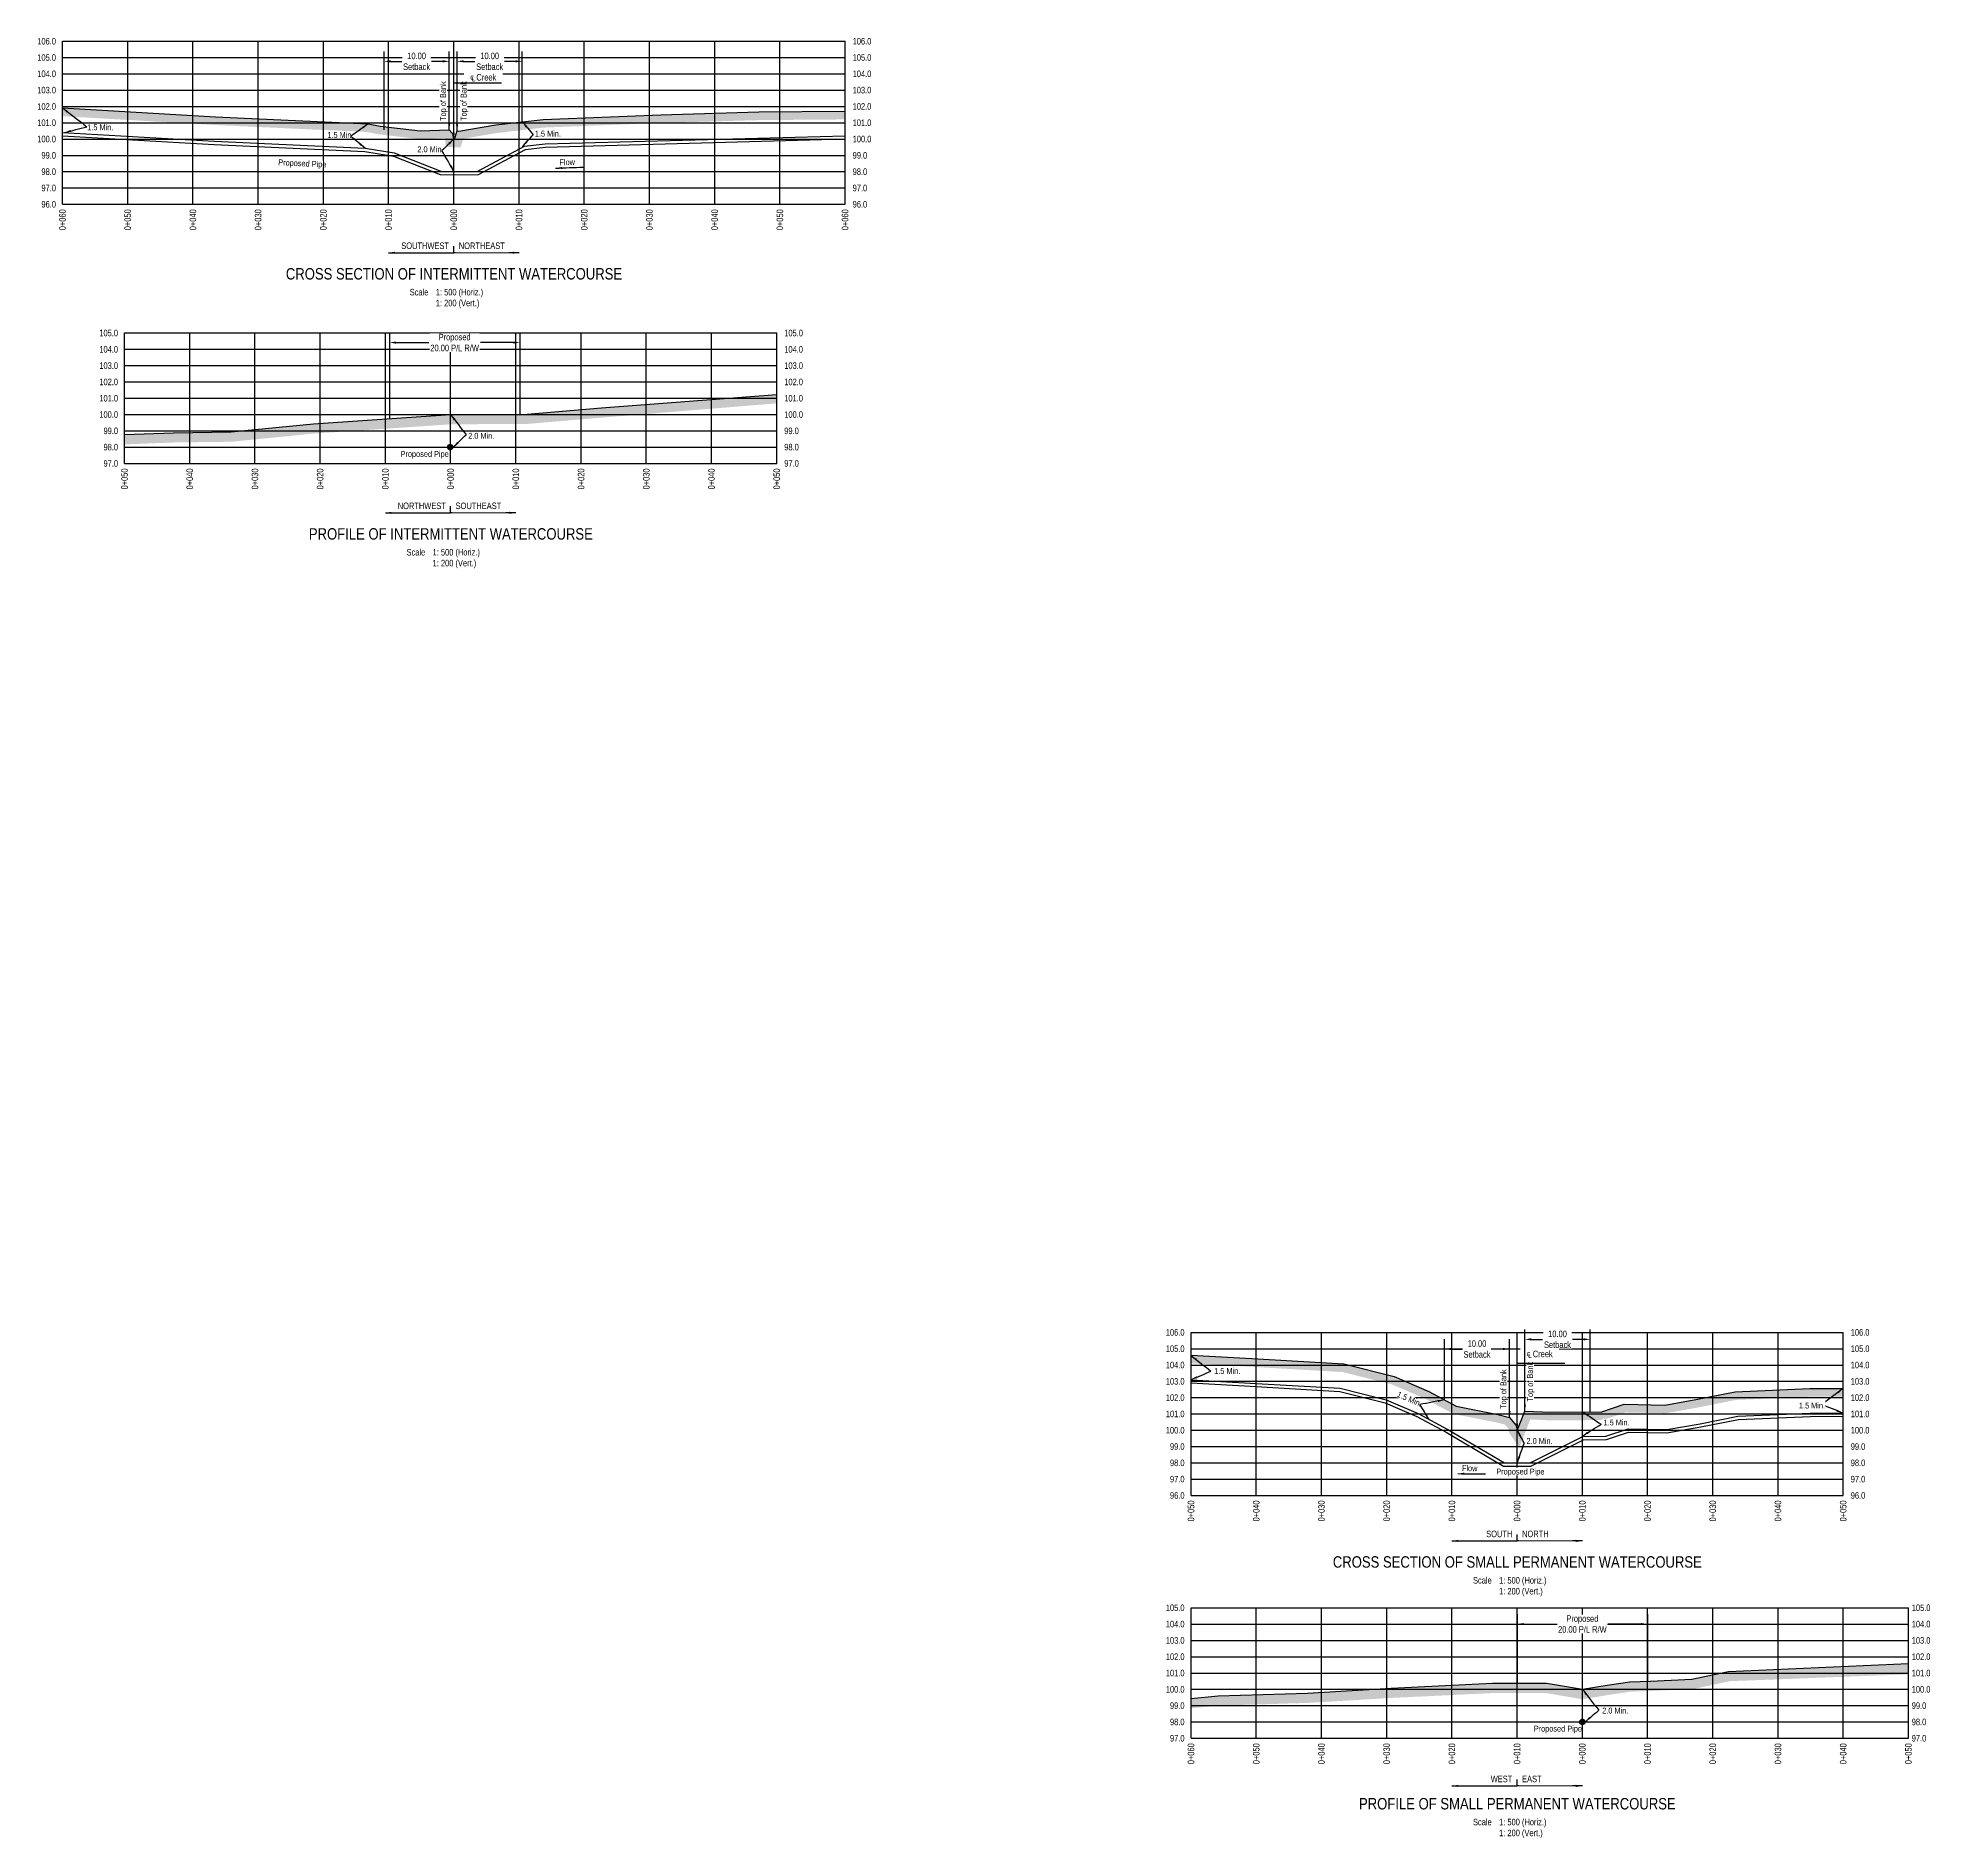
# Model space of a CAD drawing. Extents: x 399452 to 415540, y 6060435 to 6067869.
# Drawn here: x 412640 to 415540, y 6063959 to 6066718 of the extents above; entities that cross this region are included whole.
import ezdxf
from ezdxf.enums import TextEntityAlignment as Align

# ---------------------------------------------------------------- set-up
doc = ezdxf.new("R2010")
doc.units = 0
doc.header["$LTSCALE"] = 5
doc.header["$PDSIZE"] = 0.5
doc.linetypes.add('foc-TOPO', pattern=[1, 0.2, -0.8])
doc.layers.get('Defpoints').update_dxf_attribs({"color": 9})
for name, color, linetype in [('CG-NOTES', 7, 'Continuous'), ('DETAIL-T', 7, 'Continuous'), ('L-BD', 7, 'Continuous'), ('L-DETAIL-T', 3, 'Continuous'), ('L-MON', 1, 'Continuous'), ('P-CROSSINGS-GRID', 8, 'Continuous'), ('P-CROSSINGS-GROUND', 48, 'foc-TOPO'), ('P-CROSSINGS-LINE', 3, 'Continuous'), ('P-PROPOSED', 10, 'Continuous'), ('S-T7', 7, 'Continuous'), ('T-080', 7, 'Continuous')]:
    doc.layers.add(name, color=color, linetype=linetype)
doc.styles.add('140', font='ARIALN.TTF', dxfattribs={"height": 15})
doc.styles.add('80', font='ARIALN.TTF', dxfattribs={"height": 10})
doc.styles.add('80CG', font='ARIALN.TTF', dxfattribs={"height": 10})
doc.styles.add('80L', font='ARIALN.TTF', dxfattribs={"height": 10})
doc.dimstyles.new('Compass 5 000', dxfattribs={"dimscale": 5, "dimtxt": 9, "dimasz": 2, "dimexe": 0.2, "dimexo": 0.0625, "dimgap": 0.5, "dimtad": 0, "dimtih": 1, "dimtoh": 1, "dimzin": 0, "dimdsep": 46, "dimtxsty": '80CG', "dimcen": 0.1, "dimse1": 1, "dimse2": 1, "dimclrd": 256, "dimclrt": 256, "dimaunit": 1, "dimadec": 4, "dimazin": 0, "dimtfac": 0.06, "dimtofl": 0, "dimtmove": 0, "dimatfit": 1, "dimfxl": 0.2, "dimtolj": 1, "dimtzin": 0, "dimlwd": -1, "dimarcsym": 0})

# ---------------------------------------------------------------- blocks, each defined once
blk = doc.blocks.new('*D185')
at = {"transparency": 16777216}
for p, q in [((413180.7, 6066682.2), (413197.7, 6066682.2)), ((413260.6, 6066682.2), (413243.5, 6066682.2))]:
    blk.add_line(p, q, dxfattribs=at)
for points in [[(413180.7, 6066683.9), (413180.7, 6066680.5), (413170.7, 6066682.2)], [(413260.6, 6066683.9), (413260.6, 6066680.5), (413270.6, 6066682.2)]]:
    blk.add_solid(points, dxfattribs=at)
at = {"layer": 'Defpoints', "color": 0, "transparency": 16777216}
for p in [(413170.7, 6066682.2), (413170.7, 6066663.7), (413270.6, 6066663.7)]:
    blk.add_point(p, dxfattribs=at)
at = {"transparency": 16777216, "insert": (413220.6, 6066682.2), "char_height": 10, "attachment_point": 5, "style": '80CG', "bg_fill": 3, "box_fill_scale": 1.1, "bg_fill_color": 256, "bg_fill_true_color": 13158600, "bg_fill_transparency": 0}
blk.add_mtext('\\A1;10.00\\PSetback', dxfattribs=at)
blk = doc.blocks.new('*D186')
at = {"transparency": 16777216}
for p, q in [((413292.6, 6066682.2), (413309.7, 6066682.2)), ((413372.6, 6066682.2), (413355.5, 6066682.2))]:
    blk.add_line(p, q, dxfattribs=at)
for points in [[(413292.6, 6066683.9), (413292.6, 6066680.6), (413282.6, 6066682.2)], [(413372.6, 6066683.9), (413372.6, 6066680.6), (413382.6, 6066682.2)]]:
    blk.add_solid(points, dxfattribs=at)
at = {"layer": 'Defpoints', "color": 0, "transparency": 16777216}
for p in [(413282.6, 6066682.2), (413282.6, 6066663.7), (413382.6, 6066663.7)]:
    blk.add_point(p, dxfattribs=at)
at = {"transparency": 16777216, "insert": (413332.6, 6066682.2), "char_height": 10, "attachment_point": 5, "style": '80CG', "bg_fill": 3, "box_fill_scale": 1.1, "bg_fill_color": 256, "bg_fill_true_color": 13158600, "bg_fill_transparency": 0}
blk.add_mtext('\\A1;10.00\\PSetback', dxfattribs=at)
blk = doc.blocks.new('*D187')
at = {"transparency": 16777216}
for p, q in [((413189, 6066251.2), (413239.4, 6066251.2)), ((413368.9, 6066251.2), (413318.5, 6066251.2))]:
    blk.add_line(p, q, dxfattribs=at)
for points in [[(413189, 6066252.8), (413189, 6066249.5), (413179, 6066251.2)], [(413368.9, 6066252.8), (413368.9, 6066249.5), (413378.9, 6066251.2)]]:
    blk.add_solid(points, dxfattribs=at)
at = {"layer": 'Defpoints', "color": 0, "transparency": 16777216}
for p in [(413378.9, 6066251.2), (413179, 6066249.4), (413378.9, 6066249.4)]:
    blk.add_point(p, dxfattribs=at)
at = {"transparency": 16777216, "insert": (413278.9, 6066251.2), "char_height": 10, "attachment_point": 5, "style": '80CG', "bg_fill": 3, "box_fill_scale": 1.1, "bg_fill_color": 256, "bg_fill_true_color": 13158600, "bg_fill_transparency": 0}
blk.add_mtext('\\A1;Proposed\\P20.00 P/L R/W', dxfattribs=at)
blk = doc.blocks.new('PLIA')
at = {"color": 255, "const_width": 1}
blk.add_lwpolyline([(-0.5, 0, 1), (0.5, 0, 1)], format="xyb", close=True, dxfattribs=at)
blk = doc.blocks.new('PLIAA')
blk.add_blockref('PLIA', (0, 0))
blk = doc.blocks.new('PLIB')
at = {"color": 1}
blk.add_circle((0, 0), 0.8, dxfattribs=at)
blk = doc.blocks.new('PLIBB')
blk.add_blockref('PLIB', (0, 0))
blk = doc.blocks.new('PLICC')
for name in ['PLIAA', 'PLIBB']:
    blk.add_blockref(name, (0, 0))
blk = doc.blocks.new('PLI')
blk.add_blockref('PLICC', (0, 0))
blk = doc.blocks.new('*D192')
at = {"transparency": 16777216}
for p, q in [((414805.8, 6064708.8), (414822.9, 6064708.8)), ((414885.8, 6064708.8), (414868.7, 6064708.8))]:
    blk.add_line(p, q, dxfattribs=at)
for points in [[(414805.8, 6064710.5), (414805.8, 6064707.2), (414795.8, 6064708.8)], [(414885.8, 6064710.5), (414885.8, 6064707.2), (414895.8, 6064708.8)]]:
    blk.add_solid(points, dxfattribs=at)
at = {"layer": 'Defpoints', "color": 0, "transparency": 16777216}
for p in [(414795.8, 6064708.8), (414795.8, 6064690.4), (414895.8, 6064690.4)]:
    blk.add_point(p, dxfattribs=at)
at = {"transparency": 16777216, "insert": (414845.8, 6064708.8), "char_height": 10, "attachment_point": 5, "style": '80CG', "bg_fill": 3, "box_fill_scale": 1.1, "bg_fill_color": 256, "bg_fill_true_color": 13158600, "bg_fill_transparency": 0}
blk.add_mtext('\\A1;10.00\\PSetback', dxfattribs=at)
blk = doc.blocks.new('*D193')
at = {"transparency": 16777216}
for p, q in [((414929.3, 6064723.6), (414946.3, 6064723.6)), ((415009.2, 6064723.6), (414992.1, 6064723.6))]:
    blk.add_line(p, q, dxfattribs=at)
for points in [[(414929.3, 6064725.3), (414929.3, 6064721.9), (414919.3, 6064723.6)], [(415009.2, 6064725.3), (415009.2, 6064721.9), (415019.2, 6064723.6)]]:
    blk.add_solid(points, dxfattribs=at)
at = {"layer": 'Defpoints', "color": 0, "transparency": 16777216}
for p in [(414919.3, 6064723.6), (414919.3, 6064705.1), (415019.2, 6064705.1)]:
    blk.add_point(p, dxfattribs=at)
at = {"transparency": 16777216, "insert": (414969.2, 6064723.6), "char_height": 10, "attachment_point": 5, "style": '80CG', "bg_fill": 3, "box_fill_scale": 1.1, "bg_fill_color": 256, "bg_fill_true_color": 13158600, "bg_fill_transparency": 0}
blk.add_mtext('\\A1;10.00\\PSetback', dxfattribs=at)
blk = doc.blocks.new('*D194')
at = {"transparency": 16777216}
for p, q in [((414917.3, 6064287.3), (414967.8, 6064287.3)), ((415097.3, 6064287.3), (415046.8, 6064287.3))]:
    blk.add_line(p, q, dxfattribs=at)
for points in [[(414917.3, 6064288.9), (414917.3, 6064285.6), (414907.3, 6064287.3)], [(415097.3, 6064288.9), (415097.3, 6064285.6), (415107.3, 6064287.3)]]:
    blk.add_solid(points, dxfattribs=at)
at = {"layer": 'Defpoints', "color": 0, "transparency": 16777216}
for p in [(414907.3, 6064285.5), (415107.3, 6064287.3), (415107.3, 6064285.5)]:
    blk.add_point(p, dxfattribs=at)
at = {"transparency": 16777216, "insert": (415007.3, 6064287.3), "char_height": 10, "attachment_point": 5, "style": '80CG', "bg_fill": 3, "box_fill_scale": 1.1, "bg_fill_color": 256, "bg_fill_true_color": 13158600, "bg_fill_transparency": 0}
blk.add_mtext('\\A1;Proposed\\P20.00 P/L R/W', dxfattribs=at)

msp = doc.modelspace()

# ---------------------------------------------------------------- hatches: boundary and pattern name
at = {"layer": 'P-CROSSINGS-GROUND'}
h = msp.add_hatch(dxfattribs=at)
h.set_pattern_fill('EARTH', color=256, scale=2.4989725, angle=45)
h.paths.add_polyline_path([(412677.864, 6066598.22), (412911.715, 6066584.671), (413144.743, 6066573.931), (413162.691, 6066570.341), (413225.609, 6066562.989), (413264.325, 6066564.62), (413265.116, 6066551.086), (413288.012, 6066550.307), (413292.045, 6066563.663), (413343.657, 6066572.37), (413415.557, 6066580.731), (413595.318, 6066587.887), (413745.274, 6066592.158), (413877.371, 6066593.193), (413877.371, 6066605.693), (413745.047, 6066604.657), (413594.891, 6066600.38), (413414.585, 6066593.202), (413341.894, 6066584.749), (413285.259, 6066575.195), (413282.636, 6066575.745), (413278.826, 6066563.127), (413276.929, 6066563.191), (413276.436, 6066571.628), (413274.747, 6066572.594), (413270.609, 6066577.396), (413226.074, 6066575.52), (413164.645, 6066582.698), (413146.265, 6066586.374), (412912.365, 6066597.154), (412677.864, 6066610.741)])
h = msp.add_hatch(dxfattribs=at)
h.set_pattern_fill('EARTH', color=256, scale=2.498972, angle=45)
h.set_pattern_definition([(45, (-874.435, 3795.013), (0, 22.44141309), [15.868475375, -15.868475375]), (45, (-878.643, 3799.22), (0, 22.44141309), [15.868475375, -15.868475375]), (45, (-882.85, 3803.428), (0, 22.44141309), [15.868475375, -15.868475375]), (135, (-882.85, 3806.233), (-22.44141309, 0), [15.868475375, -15.868475375]), (135, (-878.643, 3810.441), (-22.44141309, 0), [15.868475375, -15.868475375]), (135, (-874.435, 3814.649), (-22.44141309, 0), [15.868475375, -15.868475375])])
h.paths.add_polyline_path([(412772.988, 6066110.178), (412772.988, 6066095.173), (412848.61, 6066098.087), (412937.403, 6066099.269), (413063.964, 6066111.864), (413273.326, 6066125.947), (413390.596, 6066126.573), (413505.152, 6066136.247), (413772.577, 6066158.063), (413772.577, 6066171.86), (413503.946, 6066151.193), (413389.924, 6066141.564), (413272.782, 6066140.938), (413062.718, 6066126.808), (412936.559, 6066114.252), (412848.222, 6066113.077)])
h = msp.add_hatch(dxfattribs=at)
h.set_pattern_fill('EARTH', color=256, scale=2.4989725, angle=45)
h.paths.add_polyline_path([(414407.541, 6064699.376), (414407.541, 6064686.856), (414508.95, 6064681.088), (414639.938, 6064673.457), (414714.823, 6064654.785), (414766.669, 6064632.451), (414809.726, 6064609.319), (414874.836, 6064596.443), (414888.732, 6064592.937), (414894.264, 6064586.229), (414895.549, 6064579.374), (414910.71, 6064557.801), (414924.052, 6064592.265), (414927.519, 6064600.827), (414958.9, 6064599.391), (415039.257, 6064599.957), (415073.425, 6064611.579), (415134.674, 6064610.422), (415183.357, 6064618.906), (415242.789, 6064630.82), (415356.093, 6064635.618), (415407.13, 6064635.747), (415407.13, 6064648.247), (415355.812, 6064648.118), (415241.287, 6064643.268), (415181.055, 6064631.193), (415133.71, 6064622.943), (415071.473, 6064624.118), (415037.146, 6064612.443), (414959.142, 6064611.893), (414919.254, 6064613.718), (414912.43, 6064596.868), (414907.494, 6064584.118), (414907.336, 6064584.343), (414905.956, 6064591.698), (414895.767, 6064604.053), (414877.579, 6064608.643), (414813.991, 6064621.218), (414772.11, 6064643.718), (414718.835, 6064666.668), (414641.83, 6064685.868), (414509.669, 6064693.568)])
h = msp.add_hatch(dxfattribs=at)
h.set_pattern_fill('EARTH', color=256, scale=2.498972, angle=45)
h.set_pattern_definition([(45, (-2419.065, 3802.052), (0, 22.44141309), [15.868475375, -15.868475375]), (45, (-2423.273, 3806.26), (0, 22.44141309), [15.868475375, -15.868475375]), (45, (-2427.48, 3810.468), (0, 22.44141309), [15.868475375, -15.868475375]), (135, (-2427.48, 3813.273), (-22.44141309, 0), [15.868475375, -15.868475375]), (135, (-2423.273, 3817.48), (-22.44141309, 0), [15.868475375, -15.868475375]), (135, (-2419.065, 3821.688), (-22.44141309, 0), [15.868475375, -15.868475375])])
h.paths.add_polyline_path([(415081.211, 6064183.693), (415112.279, 6064184.815), (415177.232, 6064187.775), (415233.281, 6064199.748), (415507.089, 6064210.329), (415507.089, 6064226.923), (415231.369, 6064214.672), (415175.312, 6064202.697), (415111.667, 6064199.797), (415079.829, 6064198.647), (415045.186, 6064193.472), (415007.295, 6064187.297), (414952.395, 6064196.647), (414869.418, 6064196.522), (414714.402, 6064189.072), (414586.232, 6064181.447), (414449.049, 6064177.272), (414407.541, 6064173.318), (414407.541, 6064158.257), (414449.989, 6064162.3), (414586.905, 6064166.466), (414715.207, 6064174.099), (414869.789, 6064181.528), (414951.138, 6064181.651), (415007.24, 6064172.096), (415047.5, 6064178.657)])

# ---------------------------------------------------------------- linework, layer by layer
for p, q in [((413170.65, 6066577.236), (413170.65, 6066697.427)), ((413270.609, 6066612.096), (413270.609, 6066697.427)), ((413382.595, 6066589.482), (413382.595, 6066697.454)), ((413178.988, 6066266.388), (413178.988, 6066134.629)), ((413378.905, 6066266.388), (413378.905, 6066141.505)), ((414795.808, 6064630.986), (414795.808, 6064724.085)), ((414895.767, 6064638.754), (414895.767, 6064724.085)), ((414907.336, 6064302.492), (414907.336, 6064196.579)), ((415107.254, 6064302.492), (415107.254, 6064199.637))]:
    msp.add_line(p, q)
at = {"layer": 'CG-NOTES'}
for p, q in [((413277.618, 6066388.904), (413277.618, 6066398.9)), ((413272.782, 6065990.335), (413272.782, 6066000.331)), ((414907.336, 6064414.776), (414907.336, 6064424.772)), ((414907.336, 6064039.292), (414907.336, 6064049.288))]:
    msp.add_line(p, q, dxfattribs=at)
at = {"layer": 'P-CROSSINGS-GRID', "color": 8}
for p, q in [((412677.864, 6066713.065), (413877.371, 6066713.065)), ((412677.864, 6066463.168), (412677.864, 6066713.065)), ((412677.864, 6066688.075), (413877.371, 6066688.075)), ((412777.823, 6066463.168), (412777.823, 6066713.065)), ((412877.782, 6066463.168), (412877.782, 6066713.065)), ((412977.741, 6066463.168), (412977.741, 6066713.065)), ((413077.7, 6066463.168), (413077.7, 6066713.065)), ((413177.659, 6066463.168), (413177.659, 6066713.065)), ((413277.618, 6066463.168), (413277.618, 6066713.065)), ((413377.577, 6066463.168), (413377.577, 6066713.065)), ((413477.535, 6066463.168), (413477.535, 6066713.065)), ((413577.494, 6066463.168), (413577.494, 6066713.065)), ((413677.453, 6066463.168), (413677.453, 6066713.065)), ((413777.412, 6066463.168), (413777.412, 6066713.065)), ((413877.371, 6066463.168), (413877.371, 6066713.065)), ((412677.864, 6066663.086), (413877.371, 6066663.086)), ((412677.864, 6066638.096), (413877.371, 6066638.096)), ((412677.864, 6066613.106), (413877.371, 6066613.106)), ((412677.864, 6066588.116), (413877.371, 6066588.116)), ((412677.864, 6066563.127), (413877.371, 6066563.127)), ((412677.864, 6066538.137), (413877.371, 6066538.137)), ((412677.864, 6066513.147), (413877.371, 6066513.147)), ((412677.864, 6066488.157), (413877.371, 6066488.157)), ((412677.864, 6066463.168), (413877.371, 6066463.168)), ((412772.988, 6066265.887), (413772.577, 6066265.887)), ((412772.988, 6066065.969), (412772.988, 6066265.887)), ((412872.946, 6066065.969), (412872.946, 6066265.887)), ((412972.905, 6066065.969), (412972.905, 6066265.887)), ((413072.864, 6066065.969), (413072.864, 6066265.887)), ((413172.823, 6066065.969), (413172.823, 6066265.887)), ((413272.782, 6066065.969), (413272.782, 6066265.887)), ((413372.741, 6066065.969), (413372.741, 6066265.887)), ((413472.7, 6066065.969), (413472.7, 6066265.887)), ((413572.659, 6066065.969), (413572.659, 6066265.887)), ((413672.618, 6066065.969), (413672.618, 6066265.887)), ((413772.577, 6066065.969), (413772.577, 6066265.887)), ((412772.988, 6066240.897), (413772.577, 6066240.897)), ((412772.988, 6066215.908), (413772.577, 6066215.908)), ((412772.988, 6066190.918), (413772.577, 6066190.918)), ((412772.988, 6066165.928), (413772.577, 6066165.928)), ((412772.988, 6066140.938), (413772.577, 6066140.938)), ((412772.988, 6066115.949), (413772.577, 6066115.949)), ((412772.988, 6066090.959), (413772.577, 6066090.959)), ((412772.988, 6066065.969), (413772.577, 6066065.969)), ((414407.541, 6064734.281), (415407.13, 6064734.281)), ((414407.541, 6064484.384), (414407.541, 6064734.281)), ((414507.5, 6064484.384), (414507.5, 6064734.281)), ((414607.459, 6064484.384), (414607.459, 6064734.281)), ((414707.418, 6064484.384), (414707.418, 6064734.281)), ((414807.377, 6064484.384), (414807.377, 6064734.281)), ((414907.336, 6064484.384), (414907.336, 6064734.281)), ((415007.295, 6064484.384), (415007.295, 6064734.281)), ((415107.253, 6064484.384), (415107.253, 6064734.281)), ((415207.212, 6064484.384), (415207.212, 6064734.281)), ((415307.171, 6064484.384), (415307.171, 6064734.281)), ((415407.13, 6064484.384), (415407.13, 6064734.281)), ((414407.541, 6064709.291), (415407.13, 6064709.291)), ((414407.541, 6064684.302), (415407.13, 6064684.302)), ((414407.541, 6064659.312), (415407.13, 6064659.312)), ((414407.541, 6064634.322), (415407.13, 6064634.322)), ((414407.541, 6064609.333), (415407.13, 6064609.333)), ((414407.541, 6064584.343), (415407.13, 6064584.343)), ((414407.541, 6064559.353), (415407.13, 6064559.353)), ((414407.541, 6064534.363), (415407.13, 6064534.363)), ((414407.541, 6064509.374), (415407.13, 6064509.374)), ((414407.541, 6064484.384), (415407.13, 6064484.384)), ((414407.541, 6064312.245), (415507.089, 6064312.245)), ((414407.541, 6064112.328), (414407.541, 6064312.245)), ((414507.5, 6064112.328), (414507.5, 6064312.245)), ((414607.459, 6064112.328), (414607.459, 6064312.245)), ((414707.418, 6064112.328), (414707.418, 6064312.245)), ((414807.377, 6064112.328), (414807.377, 6064312.245)), ((414907.336, 6064112.328), (414907.336, 6064312.245)), ((415007.295, 6064112.328), (415007.295, 6064312.245)), ((415107.253, 6064112.328), (415107.253, 6064312.245)), ((415207.212, 6064112.328), (415207.212, 6064312.245)), ((415307.171, 6064112.328), (415307.171, 6064312.245)), ((415407.13, 6064112.328), (415407.13, 6064312.245)), ((415507.089, 6064112.328), (415507.089, 6064312.245)), ((414407.541, 6064287.256), (415507.089, 6064287.256)), ((414407.541, 6064262.266), (415507.089, 6064262.266)), ((414407.541, 6064237.276), (415507.089, 6064237.276)), ((414407.541, 6064212.286), (415507.089, 6064212.286)), ((414407.541, 6064187.297), (415507.089, 6064187.297)), ((414407.541, 6064162.307), (415507.089, 6064162.307)), ((414407.541, 6064137.317), (415507.089, 6064137.317)), ((414407.541, 6064112.328), (415507.089, 6064112.328))]:
    msp.add_line(p, q, dxfattribs=at)
at = {"layer": 'P-CROSSINGS-LINE', "color": 3, "flags": 128}
for points in [[(412677.864, 6066610.741), (412912.365, 6066597.154), (413146.265, 6066586.374), (413164.645, 6066582.698), (413226.074, 6066575.52), (413270.609, 6066577.396), (413274.747, 6066572.594), (413275.559, 6066571.628), (413276.929, 6066563.191), (413278.826, 6066563.127), (413282.636, 6066575.745), (413285.259, 6066575.195), (413341.894, 6066584.749), (413414.585, 6066593.202), (413594.891, 6066600.38), (413745.047, 6066604.657), (413877.371, 6066605.693)], [(412772.988, 6066110.178), (412848.222, 6066113.077), (412936.559, 6066114.252), (413062.718, 6066126.808), (413272.782, 6066140.938), (413389.924, 6066141.564), (413503.946, 6066151.193), (413772.577, 6066171.86)], [(414407.541, 6064699.376), (414509.669, 6064693.568), (414641.83, 6064685.868), (414718.835, 6064666.668), (414772.11, 6064643.718), (414813.991, 6064621.218), (414877.579, 6064608.643), (414895.767, 6064604.053), (414905.956, 6064591.698), (414907.336, 6064584.343), (414907.494, 6064584.118), (414912.43, 6064596.868), (414919.254, 6064613.718), (414959.142, 6064611.893), (415037.146, 6064612.443), (415071.473, 6064624.118), (415133.71, 6064622.943), (415181.055, 6064631.193), (415241.287, 6064643.268), (415355.812, 6064648.118), (415407.13, 6064648.247)], [(414407.541, 6064173.318), (414449.049, 6064177.272), (414586.232, 6064181.447), (414714.402, 6064189.072), (414869.418, 6064196.522), (414952.395, 6064196.647), (415007.295, 6064187.297), (415045.186, 6064193.472), (415079.829, 6064198.647), (415111.667, 6064199.797), (415175.312, 6064202.697), (415231.369, 6064214.672), (415507.089, 6064226.923)]]:
    msp.add_lwpolyline(points, dxfattribs=at)
at = {"layer": 'P-PROPOSED', "flags": 128}
for points in [[(412677.864, 6066573.178), (412910.417, 6066559.704), (413141.698, 6066549.045), (413186.283, 6066541.978), (413257.922, 6066513.809), (413313.32, 6066513.147), (413385.883, 6066552.112), (413417.501, 6066555.789), (413877.665, 6066568.194)], [(412677.864, 6066568.17), (412910.157, 6066554.711), (413141.19, 6066544.063), (413184.97, 6066537.124), (413256.952, 6066508.82), (413314.545, 6066508.132), (413387.403, 6066547.255), (413417.858, 6066550.796), (413877.799, 6066563.196)], [(414407.541, 6064661.816), (414507.514, 6064656.13), (414636.154, 6064648.635), (414706.801, 6064631.02), (414755.788, 6064609.918), (414801.198, 6064585.521), (414887.844, 6064534.363), (414927.073, 6064534.363), (415008.101, 6064574.737)], [(414407.541, 6064656.808), (414507.226, 6064651.138), (414635.397, 6064643.671), (414705.197, 6064626.267), (414753.612, 6064605.411), (414798.788, 6064581.14), (414886.482, 6064529.363), (414928.245, 6064529.363), (415009.289, 6064569.745), (415044.322, 6064569.992), (415078.112, 6064581.485), (415136.987, 6064580.373), (415188.882, 6064589.416), (415246.394, 6064600.946), (415356.765, 6064605.62), (415407.237, 6064605.747)], [(415008.101, 6064574.737), (415043.478, 6064574.987), (415077.33, 6064586.501), (415136.602, 6064585.382), (415187.961, 6064594.331), (415245.793, 6064605.925), (415356.653, 6064610.62), (415407.224, 6064610.747)]]:
    msp.add_lwpolyline(points, dxfattribs=at)

# ---------------------------------------------------------------- texts
at = {"style": '80'}
for s, p in [('0+060', (412677.777, 6066455.503)), ('0+050', (412777.736, 6066455.503)), ('0+040', (412877.695, 6066455.503)), ('0+030', (412977.654, 6066455.503)), ('0+020', (413077.613, 6066455.503)), ('0+010', (413177.572, 6066455.503)), ('0+000', (413277.531, 6066455.503)), ('0+010', (413377.49, 6066455.503)), ('0+020', (413477.448, 6066455.503)), ('0+030', (413577.407, 6066455.503)), ('0+040', (413677.366, 6066455.503)), ('0+050', (413777.325, 6066455.503)), ('0+060', (413877.284, 6066455.503)), ('0+050', (412772.901, 6066058.304)), ('0+040', (412872.859, 6066058.304)), ('0+030', (412972.818, 6066058.304)), ('0+020', (413072.777, 6066058.304)), ('0+010', (413172.736, 6066058.304)), ('0+000', (413272.695, 6066058.304)), ('0+010', (413372.654, 6066058.304)), ('0+020', (413472.657, 6066058.304)), ('0+030', (413572.616, 6066058.304)), ('0+040', (413672.575, 6066058.304)), ('0+050', (413772.534, 6066058.304)), ('0+050', (414407.454, 6064476.719)), ('0+040', (414507.413, 6064476.719)), ('0+030', (414607.372, 6064476.719)), ('0+020', (414707.331, 6064476.719)), ('0+010', (414807.29, 6064476.719)), ('0+000', (414907.249, 6064476.719)), ('0+010', (415007.207, 6064476.719)), ('0+020', (415107.166, 6064476.719)), ('0+030', (415207.125, 6064476.719)), ('0+040', (415307.084, 6064476.719)), ('0+050', (415407.043, 6064476.719)), ('0+060', (414407.454, 6064104.663)), ('0+050', (414507.413, 6064104.663)), ('0+040', (414607.372, 6064104.663)), ('0+030', (414707.331, 6064104.663)), ('0+020', (414807.29, 6064104.663)), ('0+010', (414907.249, 6064104.663)), ('0+000', (415007.207, 6064104.663)), ('0+010', (415107.166, 6064104.663)), ('0+020', (415207.125, 6064104.663)), ('0+030', (415307.084, 6064104.663)), ('0+040', (415407.043, 6064104.663)), ('0+050', (415507.002, 6064104.663))]:
    msp.add_text(s, height=9.9959, rotation=90, dxfattribs=at).set_placement(p, align=Align.MIDDLE_RIGHT)
at = {"char_height": 8.9963, "attachment_point": 1, "style": '80L'}
for s, width, insert in [('1.5 Min.', 35.87266, (412715.797, 6066585.673)), ('1.5 Min.', 35.87266, (413083.777, 6066573.861)), ('1.5 Min.', 35.87266, (413401.792, 6066575.941)), ('2.0 Min.', 35.87266, (413221.768, 6066551.933)), ('2.0 Min.', 35.87266, (413299.647, 6066112.795)), ('1.5 Min.', 35.87266, (414442.995, 6064679.589)), ('2.0 Min.', 35.87266, (414921.731, 6064572.41)), ('2.0 Min.', 45.29212, (415037.75, 6064159.208))]:
    msp.add_mtext_dynamic_manual_height_columns(s, width=width, gutter_width=44.982, heights=[0], dxfattribs=dict(at, insert=insert))
at = {"layer": 'DETAIL-T', "char_height": 9.99589, "attachment_point": 1, "style": '80L'}
for insert in [(413209.99, 6066333.467), (413205.154, 6065934.898), (414839.708, 6064359.339), (414839.708, 6063988.854)]:
    msp.add_mtext_dynamic_manual_height_columns('Scale^I1: 500 (Horiz.)\\P^I1: 200 (Vert.)', width=217.01587, gutter_width=44.982, heights=[0], dxfattribs=dict(at, insert=insert))
at = {"layer": 'L-DETAIL-T', "char_height": 17.49281, "attachment_point": 2, "rotation": 0, "style": '140'}
for s, insert, width in [('CROSS SECTION OF INTERMITTENT WATERCOURSE', (413277.898, 6066365.328), 514.51836), ('PROFILE OF INTERMITTENT WATERCOURSE', (413273.063, 6065966.759), 434.38078), ('CROSS SECTION OF SMALL PERMANENT WATERCOURSE', (414907.616, 6064391.2), 564.65804), ('PROFILE OF SMALL PERMANENT WATERCOURSE', (414907.616, 6064020.715), 484.52046)]:
    msp.add_mtext(s, dxfattribs=dict(at, insert=insert, width=width))
at = {"layer": 'S-T7', "style": '80'}
for s, p in [('106.0', (412667.868, 6066713.065)), ('105.0', (412667.868, 6066688.075)), ('104.0', (412667.868, 6066663.086)), ('103.0', (412667.868, 6066638.096)), ('102.0', (412667.868, 6066613.106)), ('101.0', (412667.868, 6066588.116)), ('100.0', (412667.868, 6066563.127)), ('99.0', (412667.868, 6066538.137)), ('98.0', (412667.868, 6066513.147)), ('97.0', (412667.868, 6066488.157)), ('96.0', (412667.868, 6066463.168)), ('105.0', (412762.992, 6066265.887)), ('104.0', (412762.992, 6066240.897)), ('103.0', (412762.992, 6066215.908)), ('102.0', (412762.992, 6066190.918)), ('101.0', (412762.992, 6066165.928)), ('100.0', (412762.992, 6066140.938)), ('99.0', (412762.992, 6066115.949)), ('98.0', (412762.992, 6066090.959)), ('97.0', (412762.992, 6066065.969)), ('106.0', (414397.545, 6064734.281)), ('105.0', (414397.545, 6064709.291)), ('104.0', (414397.545, 6064684.302)), ('103.0', (414397.545, 6064659.312)), ('102.0', (414397.545, 6064634.322)), ('101.0', (414397.545, 6064609.333)), ('100.0', (414397.545, 6064584.343)), ('99.0', (414397.545, 6064559.353)), ('98.0', (414397.545, 6064534.363)), ('97.0', (414397.545, 6064509.374)), ('96.0', (414397.545, 6064484.384)), ('105.0', (414397.545, 6064312.245)), ('104.0', (414397.545, 6064287.256)), ('103.0', (414397.545, 6064262.266)), ('102.0', (414397.545, 6064237.276)), ('101.0', (414397.545, 6064212.286)), ('100.0', (414397.545, 6064187.297)), ('99.0', (414397.545, 6064162.307)), ('98.0', (414397.545, 6064137.317)), ('97.0', (414397.545, 6064112.328))]:
    msp.add_text(s, height=9.9959, dxfattribs=at).set_placement(p, align=Align.MIDDLE_RIGHT)
for s, p in [('106.0', (413888.897, 6066713.065)), ('105.0', (413888.897, 6066688.075)), ('104.0', (413888.897, 6066663.086)), ('103.0', (413888.897, 6066638.096)), ('102.0', (413888.897, 6066613.106)), ('101.0', (413888.897, 6066588.116)), ('99.0', (413888.897, 6066538.137)), ('100.0', (413888.897, 6066563.127)), ('98.0', (413888.897, 6066513.147)), ('97.0', (413888.897, 6066488.157)), ('96.0', (413888.897, 6066463.168)), ('105.0', (413784.102, 6066265.887)), ('104.0', (413784.102, 6066240.897)), ('103.0', (413784.102, 6066215.908)), ('102.0', (413784.102, 6066190.918)), ('101.0', (413784.102, 6066165.928)), ('100.0', (413784.102, 6066140.938)), ('99.0', (413784.102, 6066115.949)), ('98.0', (413784.102, 6066090.959)), ('97.0', (413784.102, 6066065.969)), ('106.0', (415418.656, 6064734.281)), ('105.0', (415418.656, 6064709.291)), ('104.0', (415418.656, 6064684.302)), ('103.0', (415418.656, 6064659.312)), ('102.0', (415418.656, 6064634.322)), ('101.0', (415418.656, 6064609.333)), ('100.0', (415418.656, 6064584.343)), ('99.0', (415418.656, 6064559.353)), ('98.0', (415418.656, 6064534.363)), ('97.0', (415418.656, 6064509.374)), ('96.0', (415418.656, 6064484.384)), ('105.0', (415512.146, 6064312.245)), ('104.0', (415512.146, 6064287.256)), ('103.0', (415512.146, 6064262.266)), ('102.0', (415512.146, 6064237.276)), ('101.0', (415512.146, 6064212.286)), ('100.0', (415512.146, 6064187.297)), ('99.0', (415512.146, 6064162.307)), ('98.0', (415512.146, 6064137.317)), ('97.0', (415512.146, 6064112.328))]:
    msp.add_text(s, height=9.9959, dxfattribs=at).set_placement(p, align=Align.MIDDLE_LEFT)

# ---------------------------------------------------------------- leaders
at = {"path_type": 1}
for points in [[(412677.629, 6066610.859), (412715.194, 6066582.067)], [(413270.609, 6066577.396), (413270.609, 6066612.096)], [(412681.115, 6066573.11), (412715.194, 6066582.067)], [(413277.618, 6066563.127), (413259.415, 6066545.488)], [(413278.085, 6066513.147), (413259.415, 6066545.488)], [(413433.683, 6066518.472), (413476.072, 6066520.159)], [(413272.782, 6066140.938), (413296.459, 6066109.907)], [(413276.78, 6066090.959), (413296.459, 6066109.907)], [(414407.541, 6064698.595), (414438.113, 6064674.887)], [(414407.541, 6064661.816), (414438.113, 6064674.887)], [(414895.767, 6064604.053), (414895.767, 6064638.754)], [(414919.254, 6064613.718), (414919.254, 6064648.418)], [(414907.336, 6064584.343), (414917.979, 6064564.135)], [(414816.525, 6064517.825), (414858.944, 6064517.349)], [(415007.295, 6064187.297), (415032.412, 6064155.219)], [(415011.293, 6064137.317), (415032.412, 6064155.219)]]:
    msp.add_leader(points, dimstyle='Compass 5 000', override={"dimgap": 0.5, "dimtad": 0}, dxfattribs=at)
for points in [[(413382.621, 6066589.428), (413399.295, 6066569.726)], [(413382.621, 6066551.691), (413399.295, 6066569.726)], [(415406.714, 6064648.115), (415374.628, 6064623.633)], [(415406.714, 6064610.57), (415374.628, 6064623.633)]]:
    msp.add_leader(points, dimstyle='Compass 5 000', dxfattribs=at)
at = {"layer": 'CG-NOTES', "path_type": 1}
for points in [[(413177.659, 6066388.904), (413277.618, 6066388.904)], [(413377.577, 6066388.904), (413277.618, 6066388.904)], [(413172.823, 6065990.335), (413272.782, 6065990.335)], [(413372.741, 6065990.335), (413272.782, 6065990.335)], [(414807.377, 6064414.776), (414907.336, 6064414.776)], [(415007.295, 6064414.776), (414907.336, 6064414.776)], [(414807.377, 6064039.292), (414907.336, 6064039.292)], [(415007.295, 6064039.292), (414907.336, 6064039.292)]]:
    msp.add_leader(points, dimstyle='Compass 5 000', override={"dimgap": 0.5, "dimtad": 0}, dxfattribs=at)
at = {"layer": 'T-080', "color": 4, "path_type": 1}
for points in [[(413146.143, 6066586.26), (413119.73, 6066567.333)], [(413141.698, 6066549.045), (413119.73, 6066567.333)]]:
    msp.add_leader(points, dimstyle='Compass 5 000', override={"dimgap": 0.5, "dimtad": 0}, dxfattribs=at)

# ---------------------------------------------------------------- next in the draw order: texts
at = {"char_height": 8.9963, "style": '80L', "bg_fill": 3, "bg_fill_color": 256, "bg_fill_transparency": 0}
for s, width, insert, attachment_point, rotation, box_fill_scale in [('\\pxt9;Proposed Pipe', 67.24925, (413008.776, 6066532.015), 1, 357.361361, 1.15), ('Flow', 21.75227, (413463.073, 6066532.544), 3, 1.737343, 1.15), ('1.5 Min.', 35.87266, (414725.812, 6064644.223), 1, 336.694672, 1.1), ('Flow', 21.75227, (414846.594, 6064530.381), 3, 358.814751, 1.15)]:
    msp.add_mtext_dynamic_manual_height_columns(s, width=width, gutter_width=44.982, heights=[0], dxfattribs=dict(at, insert=insert, attachment_point=attachment_point, rotation=rotation, box_fill_scale=box_fill_scale))
at = {"color": 3, "char_height": 9.9959, "width": 78.39908, "attachment_point": 3, "style": '80', "bg_fill": 2}
for s, insert in [('SOUTHWEST', (413270.253, 6066404.578)), ('NORTHWEST', (413265.417, 6066006.01)), ('SOUTH', (414899.971, 6064430.451)), ('WEST', (414899.971, 6064054.967))]:
    msp.add_mtext(s, dxfattribs=dict(at, insert=insert))
at = {"char_height": 8.9963, "attachment_point": 1, "style": '80L', "bg_fill": 3, "box_fill_scale": 1.15, "bg_fill_color": 256, "bg_fill_transparency": 0}
for insert in [(413196.018, 6066085.045), (414875.394, 6064525.507), (414932.834, 6064131.542)]:
    msp.add_mtext_dynamic_manual_height_columns('\\pxt9;Proposed Pipe', width=67.24925, gutter_width=44.982, heights=[0], dxfattribs=dict(at, insert=insert))
at = {"insert": (415339.222, 6064626.711), "char_height": 8.9963, "attachment_point": 1, "style": '80L', "bg_fill": 2}
msp.add_mtext_dynamic_manual_height_columns('1.5 Min.', width=35.87266, gutter_width=44.982, heights=[0], dxfattribs=at)
at = {"insert": (415039.721, 6064600.718), "char_height": 8.9963, "attachment_point": 1, "style": '80L', "bg_fill": 3, "box_fill_scale": 1.15, "bg_fill_color": 256, "bg_fill_true_color": 256, "bg_fill_transparency": 0}
msp.add_mtext_dynamic_manual_height_columns('1.5 Min.', width=35.87266, gutter_width=44.982, heights=[0], dxfattribs=at)
at = {"layer": 'L-BD', "char_height": 9.99589, "width": 49.14496, "attachment_point": 1, "style": '80', "bg_fill": 2}
for insert in [(413298.133, 6066662.737), (414917.249, 6064706.271)]:
    msp.add_mtext('\\pxqc;{\\fISOCPEUR|b0|i0|c0|p34;℄} Creek', dxfattribs=dict(at, insert=insert))

# ---------------------------------------------------------------- next in the draw order: dimensions: what is measured, and where the dimension line sits
for p1, p2, picture, middle in [((413178.988, 6066249.368), (413378.905, 6066249.368), '*D187', (413278.946, 6066251.152)), ((414907.336, 6064285.472), (415107.254, 6064285.472), '*D194', (415007.295, 6064287.256))]:
    dim = msp.add_aligned_dim(p1=p1, p2=p2, distance=1.783, text='Proposed\\P20.00 P/L R/W', dimstyle='Compass 5 000', override={"dimtfill": 1})
    dim.commit()
    dim.dimension.update_dxf_attribs({"geometry": picture, "text_midpoint": middle})

# ---------------------------------------------------------------- next in the draw order: linework, layer by layer
for p, q in [((413282.636, 6066581.877), (413282.636, 6066697.454)), ((413277.618, 6066649.286), (413350.875, 6066649.286)), ((414919.254, 6064648.418), (414919.254, 6064738.824)), ((414907.336, 6064687.247), (414980.593, 6064687.247))]:
    msp.add_line(p, q)

# ---------------------------------------------------------------- next in the draw order: block references
at = {"layer": 'L-MON', "color": 4}
for p, xscale, yscale, zscale in [((413272.01, 6066090.959), 4.997944999999984, 4.997944999999984, 4.997944999999984), ((415007.295, 6064137.317), 4.997944999999985, 4.997944999999985, 4.997944999999985)]:
    msp.add_blockref('PLI', p, dxfattribs=dict(at, xscale=xscale, yscale=yscale, zscale=zscale))

# ---------------------------------------------------------------- next in the draw order: texts
at = {"color": 3, "char_height": 9.9959, "width": 71.76694, "attachment_point": 1, "style": '80', "bg_fill": 2}
for s, insert in [('NORTHEAST', (413285.205, 6066404.578)), ('SOUTHEAST', (413280.369, 6066006.01)), ('NORTH', (414914.923, 6064430.451)), ('EAST', (414914.923, 6064054.967))]:
    msp.add_mtext(s, dxfattribs=dict(at, insert=insert))

# ---------------------------------------------------------------- next in the draw order: leaders
at = {"path_type": 1}
for points in [[(413277.618, 6066563.127), (413277.618, 6066649.286)], [(414907.336, 6064584.343), (414907.336, 6064687.247)], [(414907.336, 6064534.363), (414917.979, 6064564.135)]]:
    msp.add_leader(points, dimstyle='Compass 5 000', override={"dimgap": 0.5, "dimtad": 0}, dxfattribs=at)
at = {"color": 3, "path_type": 1}
for points in [[(414795.808, 6064630.986), (414758.302, 6064623.68)], [(414772.447, 6064600.967), (414758.302, 6064623.68)], [(415008.047, 6064612.238), (415036.25, 6064593.498)], [(415007.295, 6064575.482), (415036.25, 6064593.498)]]:
    msp.add_leader(points, dimstyle='Compass 5 000', override={"dimgap": 0.5, "dimtad": 0}, dxfattribs=at)

# ---------------------------------------------------------------- next in the draw order: texts
at = {"char_height": 8.9963, "attachment_point": 1, "rotation": 90, "style": '80L', "bg_fill": 3, "box_fill_scale": 1.15, "bg_fill_color": 256, "bg_fill_transparency": 0}
for insert in [(413256.642, 6066590.877), (414922.655, 6064628.405), (414881.799, 6064616.956)]:
    msp.add_mtext_dynamic_manual_height_columns('Top of Bank', width=55.63261, gutter_width=44.982, heights=[0], dxfattribs=dict(at, insert=insert))

# ---------------------------------------------------------------- next in the draw order: dimensions: what is measured, and where the dimension line sits
for p1, p2, picture, middle in [((413270.609, 6066663.703), (413170.65, 6066663.703), '*D185', (413220.63, 6066682.191)), ((414895.767, 6064690.36), (414795.808, 6064690.36), '*D192', (414845.787, 6064708.848)), ((415019.213, 6064705.1), (414919.254, 6064705.1), '*D193', (414969.234, 6064723.588))]:
    dim = msp.add_aligned_dim(p1=p1, p2=p2, distance=-18.488, text='10.00\\PSetback', dimstyle='Compass 5 000', override={"dimtfill": 1})
    dim.commit()
    dim.dimension.update_dxf_attribs({"geometry": picture, "text_midpoint": middle})

# ---------------------------------------------------------------- next in the draw order: linework, layer by layer
msp.add_line((415019.213, 6064612.316), (415019.213, 6064738.824))

# ---------------------------------------------------------------- next in the draw order: dimensions: what is measured, and where the dimension line sits
dim = msp.add_aligned_dim(p1=(413382.595, 6066663.729), p2=(413282.636, 6066663.729), distance=-18.488, text='10.00\\PSetback', dimstyle='Compass 5 000', override={"dimtfill": 1})
dim.commit()
dim.dimension.update_dxf_attribs({"geometry": '*D186', "text_midpoint": (413332.616, 6066682.217)})

# ---------------------------------------------------------------- next in the draw order: leaders
at = {"path_type": 1}
msp.add_leader([(413282.636, 6066575.745), (413282.636, 6066610.445)], dimstyle='Compass 5 000', override={"dimgap": 0.5, "dimtad": 0}, dxfattribs=at)

# ---------------------------------------------------------------- next in the draw order: texts
at = {"insert": (413288.203, 6066590.903), "char_height": 8.9963, "attachment_point": 1, "rotation": 90, "style": '80L', "bg_fill": 3, "box_fill_scale": 1.15, "bg_fill_color": 256, "bg_fill_transparency": 0}
msp.add_mtext_dynamic_manual_height_columns('Top of Bank', width=55.63261, gutter_width=44.982, heights=[0], dxfattribs=at)

doc.saveas('drawing.dxf')
